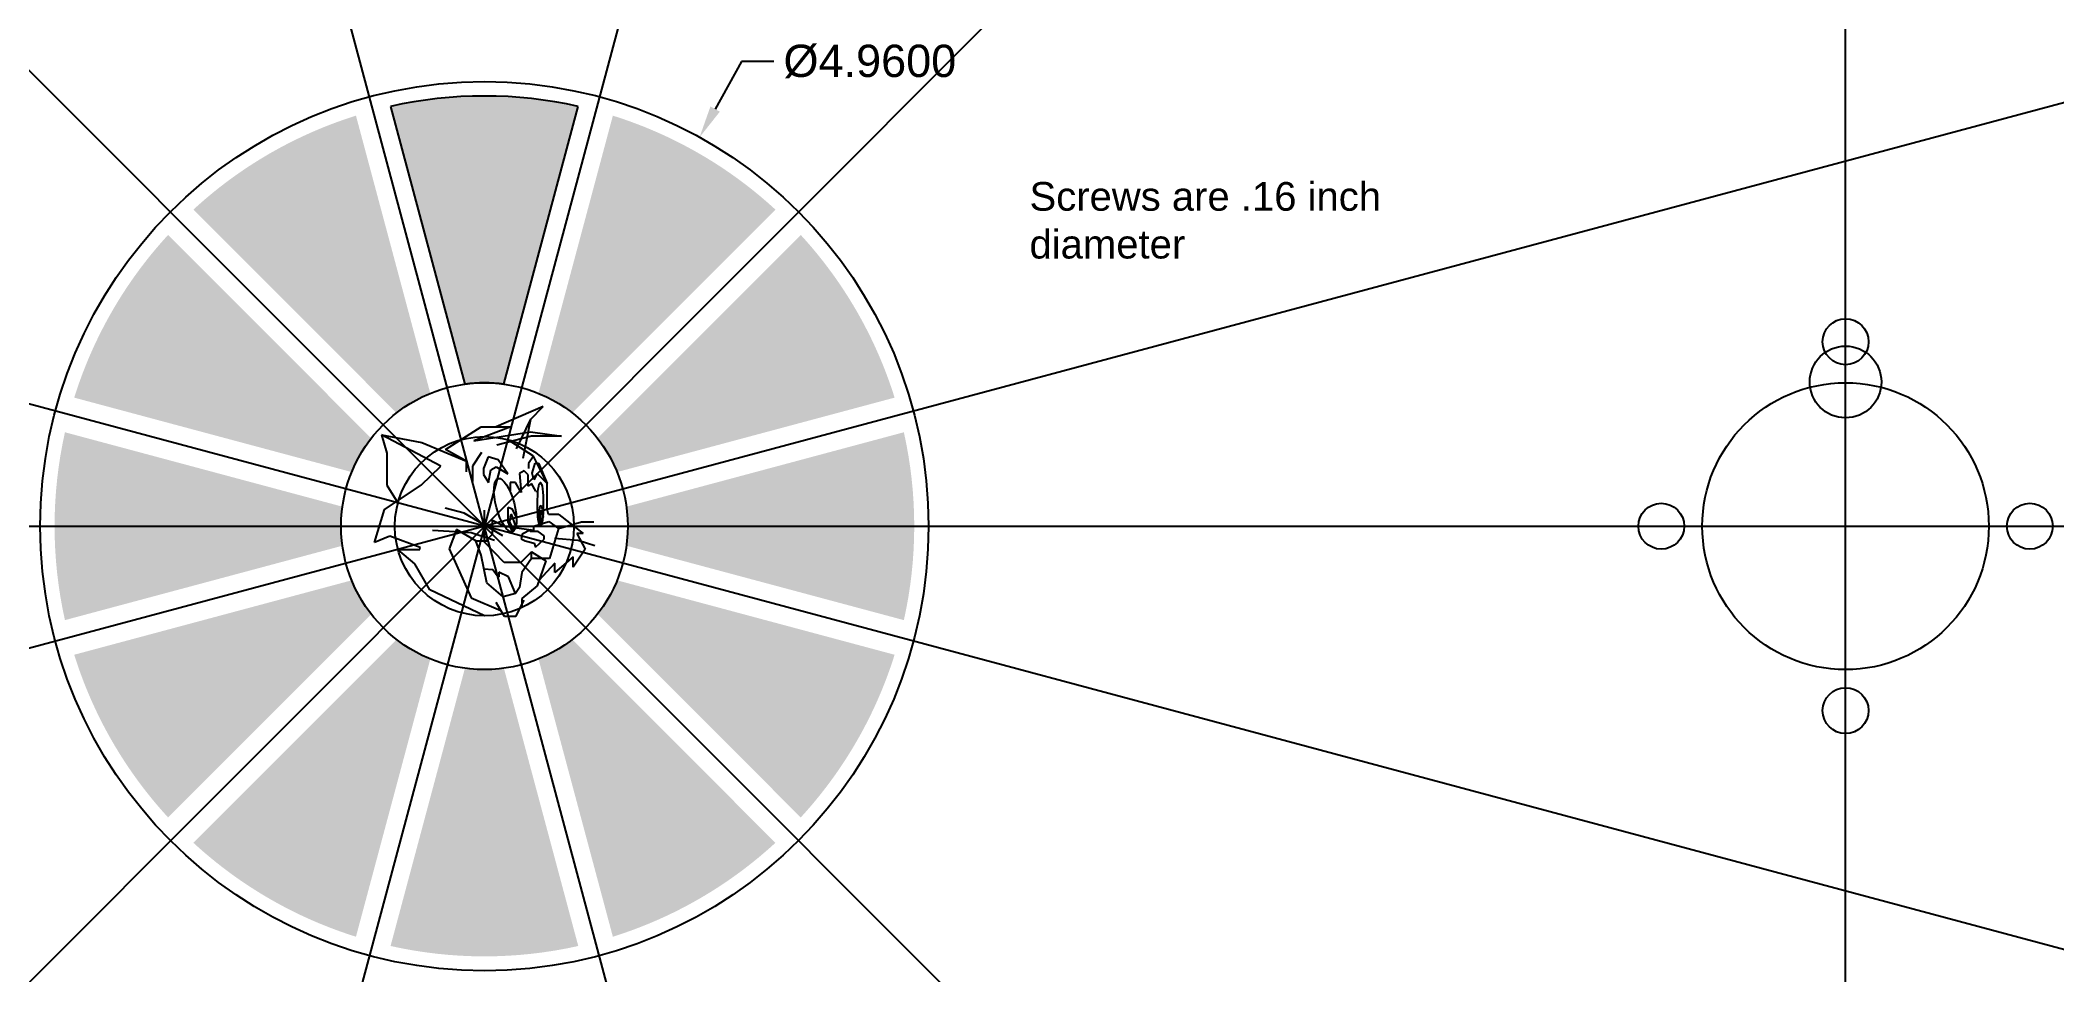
# Model space of a CAD drawing. Header units: inches. Extents: x -2.5 to 8.8, y -2.5 to 2.7.
import ezdxf

# ---------------------------------------------------------------- set-up
doc = ezdxf.new("R2010")
doc.units = ezdxf.units.IN
doc.header["$MEASUREMENT"] = 0
doc.styles.get("Standard").update_dxf_attribs({"font": 'arial.ttf'})
doc.dimstyles.get("Standard").update_dxf_attribs({"dimtxt": 0.18, "dimasz": 0.18, "dimexe": 0.18, "dimexo": 0.0625, "dimgap": 0.09, "dimtad": 0, "dimtih": 1, "dimtoh": 1, "dimdec": 4, "dimzin": 0, "dimdsep": 46, "dimtxsty": 'Standard', "dimcen": 0.09, "dimadec": 0, "dimazin": 0, "dimtfac": 1, "dimtdec": 4, "dimtofl": 0, "dimtmove": 0, "dimatfit": 3, "dimfxl": 1, "dimtolj": 1, "dimtzin": 0, "dimarcsym": 0})

# ---------------------------------------------------------------- blocks, each defined once
blk = doc.blocks.new('*D5')
at = {"color": 0, "lineweight": -2}
for p, q in [((1.435362431272249, 2.592755102325852), (1.288340216511781, 2.327182735953148)), ((1.615362431272249, 2.592755102325852), (1.435362431272249, 2.592755102325852))]:
    blk.add_line(p, q, dxfattribs=at)
at = {"color": 0}
for p, q in [((-0.09, 0), (0.09, 0)), ((0, -0.09), (0, 0.09))]:
    blk.add_line(p, q, dxfattribs=at)
blk.add_solid([(1.262093794677723, 2.34171288877095), (1.314586638345839, 2.312652583135346), (1.201159299604969, 2.1697042049488)], dxfattribs=at)
at = {"layer": 'Defpoints', "color": 0}
for p in [(1.201159299604969, 2.1697042049488), (-1.201159299604969, -2.1697042049488)]:
    blk.add_point(p, dxfattribs=at)
at = {"color": 0, "insert": (2.152302431272249, 2.592755102325852), "char_height": 0.18, "attachment_point": 5}
blk.add_mtext('\\A1;%%c4.9600', dxfattribs=at)

msp = doc.modelspace()

# ---------------------------------------------------------------- hatches: boundary and pattern name
h = msp.add_hatch(color=256)
h.set_gradient(color1=(0, 255, 0), color2=(0, 255, 0))
edge = h.paths.add_edge_path()
edge.add_line((-0.5240336850392759, 2.342090667959752), (-0.1088386657436371, 0.7925617608988875))
edge.add_arc((0, 0), 0.8, 82.18075578145817, 97.81924421854171, ccw=False)
edge.add_line((0.1088386657436374, 0.7925617608988873), (0.5240336850392769, 2.342090667959752))
edge.add_arc((0, 0), 2.4, 77.38801546326876, 102.6119845367312)
h = msp.add_hatch(color=256)
h.set_gradient(color1=(0, 255, 0), color2=(0, 255, 0))
edge = h.paths.add_edge_path()
edge.add_line((-1.624871817662662, 1.766293173899973), (-0.4905379298974364, 0.6319592861347465))
edge.add_arc((0, 0), 0.8, 112.18075578145829, 127.81924421854171, ccw=False)
edge.add_line((-0.3020238310014505, 0.7407979518783834), (-0.7172188502970887, 2.290326858939248))
edge.add_arc((0, 0), 2.4, 107.3880154632688, 132.6119845367312)
h = msp.add_hatch(color=256)
h.set_gradient(color1=(0, 255, 0), color2=(0, 255, 0))
edge = h.paths.add_edge_path()
edge.add_line((0.7172188502970911, 2.290326858939248), (0.3020238310014512, 0.7407979518783832))
edge.add_arc((0, 0), 0.8, 52.180755781458174, 67.81924421854171, ccw=False)
edge.add_line((0.4905379298974371, 0.6319592861347456), (1.624871817662664, 1.76629317389997))
edge.add_arc((0, 0), 2.4, 47.38801546326872, 72.61198453673119)
h = msp.add_hatch(color=256)
h.set_gradient(color1=(0, 255, 0), color2=(0, 255, 0))
edge = h.paths.add_edge_path()
edge.add_line((-2.290326858939248, 0.7172188502970901), (-0.7407979518783834, 0.3020238310014509))
edge.add_arc((0, 0), 0.8, 142.1807557814582, 157.8192442185417, ccw=False)
edge.add_line((-0.6319592861347458, 0.4905379298974369), (-1.766293173899971, 1.624871817662663))
edge.add_arc((0, 0), 2.4, 137.3880154632687, 162.6119845367312)
h = msp.add_hatch(color=256)
h.set_gradient(color1=(0, 255, 0), color2=(0, 255, 0))
edge = h.paths.add_edge_path()
edge.add_line((1.766293173899974, 1.624871817662661), (0.6319592861347467, 0.4905379298974362))
edge.add_arc((0, 0), 0.8, 22.180755781458174, 37.81924421854171, ccw=False)
edge.add_line((0.7407979518783835, 0.3020238310014499), (2.290326858939248, 0.7172188502970867))
edge.add_arc((0, 0), 2.4, 17.3880154632687, 42.61198453673117)
h = msp.add_hatch(color=256)
h.set_gradient(color1=(0, 255, 0), color2=(0, 255, 0))
edge = h.paths.add_edge_path()
edge.add_line((-2.342090667959752, -0.5240336850392757), (-0.7925617608988873, -0.108838665743637))
edge.add_arc((0, 0), 0.8, 172.1807557814583, 187.8192442185417, ccw=False)
edge.add_line((-0.7925617608988873, 0.1088386657436375), (-2.342090667959751, 0.524033685039277))
edge.add_arc((0, 0), 2.4, 167.3880154632687, 192.6119845367312)
h = msp.add_hatch(color=256)
h.set_gradient(color1=(0, 255, 0), color2=(0, 255, 0))
edge = h.paths.add_edge_path()
edge.add_line((2.342090667959752, 0.5240336850392755), (0.7925617608988873, 0.1088386657436369))
edge.add_arc((0, 0), 0.8, -7.819244218541826, 7.819244218541712, ccw=False)
edge.add_line((0.7925617608988873, -0.1088386657436376), (2.342090667959751, -0.5240336850392774))
edge.add_arc((0, 0), 2.4, 347.3880154632687, 372.6119845367312)
h = msp.add_hatch(color=256)
h.set_gradient(color1=(0, 255, 0), color2=(0, 255, 0))
edge = h.paths.add_edge_path()
edge.add_line((-1.766293173899973, -1.624871817662662), (-0.6319592861347463, -0.4905379298974364))
edge.add_arc((0, 0), 0.8, 202.1807557814583, 217.8192442185417, ccw=False)
edge.add_line((-0.7407979518783834, -0.3020238310014503), (-2.290326858939248, -0.717218850297088))
edge.add_arc((0, 0), 2.4, 197.3880154632688, 222.6119845367312)
h = msp.add_hatch(color=256)
h.set_gradient(color1=(0, 255, 0), color2=(0, 255, 0))
edge = h.paths.add_edge_path()
edge.add_line((2.290326858939248, -0.7172188502970911), (0.7407979518783832, -0.3020238310014512))
edge.add_arc((0, 0), 0.8, 322.1807557814582, 337.81924421854166, ccw=False)
edge.add_line((0.6319592861347456, -0.4905379298974371), (1.76629317389997, -1.624871817662664))
edge.add_arc((0, 0), 2.4, 317.3880154632687, 342.6119845367312)
h = msp.add_hatch(color=256)
h.set_gradient(color1=(0, 255, 0), color2=(0, 255, 0))
edge = h.paths.add_edge_path()
edge.add_line((-0.7172188502970906, -2.290326858939248), (-0.302023831001451, -0.7407979518783834))
edge.add_arc((0, 0), 0.8, 232.1807557814582, 247.8192442185417, ccw=False)
edge.add_line((-0.4905379298974371, -0.6319592861347457), (-1.624871817662664, -1.766293173899971))
edge.add_arc((0, 0), 2.4, 227.3880154632687, 252.6119845367312)
h = msp.add_hatch(color=256)
h.set_gradient(color1=(0, 255, 0), color2=(0, 255, 0))
edge = h.paths.add_edge_path()
edge.add_line((1.624871817662662, -1.766293173899973), (0.4905379298974364, -0.6319592861347463))
edge.add_arc((0, 0), 0.8, 292.18075578145823, 307.81924421854166, ccw=False)
edge.add_line((0.3020238310014502, -0.7407979518783834), (0.7172188502970878, -2.290326858939248))
edge.add_arc((0, 0), 2.4, 287.3880154632687, 312.6119845367311)
h = msp.add_hatch(color=256)
h.set_gradient(color1=(0, 255, 0), color2=(0, 255, 0))
edge = h.paths.add_edge_path()
edge.add_line((0.5240336850392756, -2.342090667959752), (0.108838665743637, -0.7925617608988873))
edge.add_arc((0, 0), 0.8, 262.18075578145823, 277.8192442185417, ccw=False)
edge.add_line((-0.1088386657436375, -0.7925617608988873), (-0.5240336850392773, -2.342090667959751))
edge.add_arc((0, 0), 2.4, 257.3880154632687, 282.6119845367312)

# ---------------------------------------------------------------- linework, layer by layer
for p, q in [((-0.5240336850392759, 2.342090667959752), (-0.1088386657436371, 0.7925617608988875)), ((0.1088386657436374, 0.7925617608988873), (0.5240336850392769, 2.342090667959752))]:
    msp.add_line(p, q)
at = {"color": 3}
for p, q in [((0.3282922624554947, 0.6669008290315643), (0.06511132477436155, 0.5546203943197727)), ((0.1788070966703302, 0.4322151336656477), (0.2590696010775886, 0.597678167653658)), ((0.2164710402296459, 0.3793605433079534), (0.2590696010775886, 0.597678167653658)), ((0.2590696010775886, 0.597678167653658), (0.3282922624554947, 0.6669008290315643)), ((-0.2429150263269206, 0.3355557786504619), (-0.5751838009408712, 0.5102098781270257)), ((-0.5751838009408712, 0.5102098781270257), (-0.5453648083473115, 0.4079733320919641)), ((-0.5751838009408712, 0.5102098781270257), (-0.3494114284467764, 0.4676113172790832)), ((-0.3494114284467764, 0.4676113172790832), (-0.09998218480268206, 0.3629090866698398)), ((-0.2177697433565054, 0.428155916802443), (-0.01808898938177572, 0.5546203943197727)), ((0.1483116389304988, 0.5546203943197727), (-0.05854356466223959, 0.4758462836285428)), ((-0.05854356466223959, 0.4758462836285428), (0.2567266802309501, 0.5269645566460736)), ((-0.01808898938177572, 0.5546203943197727), (0.1483116389304988, 0.5546203943197727)), ((0.2635424499666209, 0.5031093625712258), (0.06929301250000386, 0.451991089553695)), ((0.2741370517730213, 0.3905342193008821), (0.1294095225512606, 0.4829629131445341)), ((0.2567266802309501, 0.5269645566460736), (0.4305288084905551, 0.5031093625712258)), ((0.4305288084905551, 0.5031093625712258), (0.2635424499666209, 0.5031093625712258)), ((-0.5453648083473115, 0.4079733320919641), (-0.5453648083473115, 0.2290593765306059)), ((-0.09998218480268206, 0.3629090866698398), (-0.2177697433565054, 0.428155916802443)), ((-0.09998218480268206, 0.3029303129959369), (-0.09998218480268206, 0.3629090866698398)), ((-0.0154666400803643, 0.4119826287666695), (-0.06726649007146229, 0.3356460077271566)), ((0.0207779875891938, 0.3874284093477298), (-0.004906013821129179, 0.321543362251684)), ((0.07661277326380891, 0.3706779736453453), (0.0207779875891938, 0.3874284093477298)), ((0.1313308632249317, 0.2925092737008841), (0.07661277326380891, 0.3706779736453453)), ((0.2741370517730213, 0.3905342193008821), (0.2462589177693939, 0.3492775471984981)), ((0.2462589177693939, 0.3492775471984981), (0.2462589177693939, 0.322014468255815)), ((0.2664510445575003, 0.295859360841361), (0.2843181759733772, 0.3516941465159761)), ((0.3511533230675144, 0.2378609772218564), (0.2741370517730213, 0.3905342193008821)), ((0.2843181759733772, 0.3516941465159761), (0.302185307389254, 0.3516941465159761)), ((0.302185307389254, 0.3516941465159761), (0.3511533230675144, 0.2378609772218564)), ((-0.558144376601694, 0.09274398181719046), (-0.3536712845315708, 0.2290593765306059)), ((-0.5453648083473115, 0.2290593765306059), (-0.4829629131445341, 0.1294095225512605)), ((-0.3536712845315708, 0.2290593765306059), (-0.2429150263269206, 0.3355557786504619)), ((-0.06726649007146229, 0.3356460077271566), (-0.0672664900714623, 0.2484041551105705)), ((-0.004906013821129179, 0.321543362251684), (-0.004906013821129185, 0.2880424908469149)), ((-0.004906013821129185, 0.2880424908469149), (0.02301137901617839, 0.2444913580207151)), ((0.02301137901617839, 0.2444913580207151), (0.03641172757808603, 0.3148431879707301)), ((0.03641172757808603, 0.3148431879707301), (0.06544581612888589, 0.3315936236731147)), ((0.06544581612888589, 0.3315936236731147), (0.1313308632249317, 0.2925092737008841)), ((0.1744414246954176, 0.2439679069050161), (0.1437322925743793, 0.2439679069050161)), ((0.1437322925743793, 0.2439679069050161), (0.1437322925743793, 0.1979042087234587)), ((0.2051505568164559, 0.188133121230401), (0.1744414246954176, 0.2439679069050161)), ((0.2219009925188404, 0.3095737800726889), (0.1967753389652636, 0.2942192140121698)), ((0.1967753389652636, 0.2942192140121698), (0.2051505568164559, 0.188133121230401)), ((0.2442349067886865, 0.2872398658028429), (0.2219009925188404, 0.3095737800726889)), ((0.2442349067886865, 0.2230298622770355), (0.2442349067886865, 0.2872398658028429)), ((0.2637770817748017, 0.2383844283375546), (0.2442349067886865, 0.2230298622770355)), ((0.2875068656865132, 0.1951124694397279), (0.2637770817748017, 0.2383844283375546)), ((0.276501305978931, 0.2578917065826227), (0.2664510445575003, 0.295859360841361)), ((0.2945071501446855, 0.2945071501446854), (0.276501305978931, 0.2578917065826227)), ((0.3511533230675144, 0.2378609772218564), (0.2945071501446855, 0.2945071501446854)), ((0.3511533230675144, 0.09409124933544556), (0.3511533230675144, 0.2378609772218564)), ((0.2875068656865132, 0.1951124694397279), (0.2994533089068331, 0.193925093059627)), ((0.3091521566989913, 0.1140235787085528), (0.3041207724922804, 0.0783464906973298)), ((0.3205871208051525, 0.1099069916303347), (0.3091521566989913, 0.1140235787085528)), ((-0.6135225057040192, -0.09042982982896186), (-0.558144376601694, 0.09274398181719046)), ((-0.1138026172087077, 0.07241848372740428), (-0.2184928403486111, 0.1007720858277948)), ((0.1021209680173431, -0.05408220256664559), (-0.1138026172087077, 0.07241848372740428)), ((0.04499999999999999, -0.045), (0.045, 0.03439088522585254)), ((0.045, 0.03439088522585254), (0.1116943857318105, 0)), ((0.1116943857318105, 0), (0.2766211379194981, -0.02231631897492869)), ((0.1566635905716916, 0.09415155426821326), (0.1304910347867157, 0.1046205765822036)), ((0.1304910347867157, 0.1046205765822036), (0.1304910347867157, 0.02435807217494412)), ((0.1304910347867157, 0.02435807217494412), (0.1558576135211805, -0.03101702898086581)), ((0.1459485348206891, 0.06267232734259173), (0.1403280212632288, 0.02464018560377663)), ((0.1403280212632288, 0.02464018560377663), (0.1627101796466354, -0.02453985690228128)), ((0.1514290794146965, 0.0662341614309056), (0.1459485348206891, 0.06267232734259173)), ((0.176198312883016, 0), (0.1514290794146965, 0.0662341614309056)), ((0.1558576135211805, -0.03101702898086581), (0.176198312883016, 0)), ((0.1789839426444164, 0.04795860288970973), (0.1566635905716916, 0.09415155426821326)), ((0.176198312883016, 0), (0.176198312883016, 0)), ((0.2766211379194976, 0), (0.3595008979052552, 0.02566669996419391)), ((0.2766211379194981, -0.02231631897492869), (0.2766211379194976, 0)), ((0.3041207724922804, 0.0783464906973298), (0.31260840212384, 0)), ((0.3157386960241402, 0.0898729345163417), (0.3113476698073743, 0.06901555998670367)), ((0.3113476698073743, 0.06901555998670367), (0.3164765149492246, 0.01234265162396245)), ((0.31260840212384, 0), (0.329277693525835, 0.05318956966377514)), ((0.31260840212384, 0), (0.31260840212384, 0)), ((0.329277693525835, 0.05318956966377514), (0.3157386960241402, 0.0898729345163417)), ((0.3247037078833706, 0.0934406433174626), (0.3205871208051525, 0.1099069916303347)), ((0.3586525964953391, 0.06610357988295258), (0.3511533230675144, 0.09409124933544556)), ((0.4159050622749737, 0.06610357988295257), (0.3586525964953391, 0.06610357988295258)), ((0.3595008979052552, 0.02566669996419391), (0.4140270557906217, -0.01359213371327006)), ((0.4140270557906217, -0.01359213371327006), (0.5430049594465318, 0.02371636858358128)), ((0.4159050622749737, 0.06610357988295257), (0.5522204569883894, -0.04022242799351172)), ((0.5430049594465318, 0.02371636858358128), (0.6106173952243862, 0.02371636858358128)), ((-0.5283253840081346, -0.05635098115060799), (-0.6135225057040192, -0.09042982982896186)), ((-0.3586203246279353, -0.1181395895596963), (-0.5283253840081346, -0.05635098115060799)), ((-0.07454378353124391, -0.03663383204332843), (-0.2904673687572946, -0.02354755415084048)), ((-0.1552260325326048, -0.01795422634409938), (-0.1966659125254833, -0.1270065421148324)), ((-0.04835476307728637, -0.08120456949112453), (-0.1552260325326048, -0.01795422634409938)), ((0.05631899539363533, -0.08025475835162149), (-0.07454378353124391, -0.03663383204332843)), ((-0.01782011466148115, -0.161903283161467), (-0.04835476307728637, -0.08120456949112453)), ((-0.04835476307728637, -0.08120456949112453), (0.01901923788646684, -0.08120456949112453)), ((0, -0.09), (0.04499999999999999, -0.045)), ((0.1108616179479839, -0.2029043631748726), (0, -0.09)), ((0.2114803423667949, -0.04365230007811771), (0.2061202029420318, -0.07134635377272686)), ((0.2061202029420318, -0.07134635377272686), (0.2266674040702902, -0.08117327605145913)), ((0.2574520304897667, -0.01972253773451635), (0.2114803423667949, -0.04365230007811771)), ((0.2266674040702902, -0.08117327605145913), (0.2775887286055393, -0.09546698118416058)), ((0.2561481709064871, -0.0293585949454162), (0.2574520304897667, -0.01972253773451635)), ((0.3008159994461792, -0.02935859494541621), (0.2561481709064871, -0.0293585949454162)), ((0.2775887286055393, -0.09546698118416058), (0.28473558117189, -0.1169075388832129)), ((0.28473558117189, -0.1169075388832129), (0.3329768359947576, -0.07223971034352067)), ((0.3329768359947576, -0.05347922235684999), (0.3008159994461792, -0.02935859494541621)), ((0.3329768359947576, -0.07223971034352067), (0.3329768359947576, -0.05347922235684999)), ((0.4140270557906217, -0.01359213371327006), (0.3638629905360845, -0.1793516536847842)), ((0.3916941252223171, -0.0672906190527956), (0.5234642194144077, -0.07845757618771981)), ((0.5522204569883894, -0.04022242799351172), (0.5167784543629014, -0.04022242799351172)), ((0.5167784543629014, -0.04022242799351172), (0.5631256885654626, -0.1274642806100978)), ((0.5234642194144077, -0.07845757618771981), (0.6168478984552015, -0.108608360452012)), ((-0.3877501332099247, -0.2097058002032006), (-0.4829629131445342, -0.1294095225512603)), ((-0.4829629131445342, -0.1294095225512603), (-0.3608013709433512, -0.1294095225512603)), ((-0.304300218111323, -0.3545375790736375), (-0.3877501332099247, -0.2097058002032006)), ((-0.3608013709433512, -0.1294095225512603), (-0.3586203246279353, -0.1181395895596963)), ((-0.1966659125254833, -0.1270065421148324), (-0.07452731886226233, -0.399637331541665)), ((0.01271453375432408, -0.3167575715559079), (-0.01782011466148115, -0.161903283161467)), ((0.2029043631748725, -0.2029043631748726), (0.1108616179479839, -0.2029043631748726)), ((0.2635348600270101, -0.142273866322735), (0.2029043631748725, -0.2029043631748726)), ((0.2635348600270101, -0.1793516536847842), (0.2090087021416436, -0.2578693210397121)), ((0.2635348600270101, -0.1793516536847842), (0.2635348600270101, -0.142273866322735)), ((0.2635348600270101, -0.142273866322735), (0.3420525273819379, -0.1924379315772722)), ((0.3638629905360845, -0.1793516536847842), (0.2635348600270101, -0.1793516536847842)), ((0.3420525273819379, -0.1924379315772722), (0.2940695084428153, -0.3320248957638106)), ((0.3940945991208272, -0.206527209543879), (0.3037790261295815, -0.3037790261295815)), ((0.4949679912087549, -0.171085206918391), (0.3940945991208272, -0.2583270595349771)), ((0.3940945991208272, -0.2583270595349771), (0.3940945991208272, -0.206527209543879)), ((0.5631256885654626, -0.1274642806100978), (0.4949679912087549, -0.2283376726980257)), ((0.4949679912087549, -0.2283376726980257), (0.4949679912087549, -0.171085206918391)), ((0.0478228937426366, -0.2427589554086362), (-0.002552790453578535, -0.2393304273586874)), ((0.1055747453600276, -0.3940103136797697), (0.01271453375432408, -0.3167575715559079)), ((0.07614683481828805, -0.2841838563774059), (0.0478228937426366, -0.2427589554086362)), ((0.08097479773693927, -0.2828902076122658), (0.07614683481828803, -0.2841838563774058)), ((0.07614683481828803, -0.2841838563774058), (0.07614683481828805, -0.2841838563774059)), ((0.1350647463592226, -0.2828902076122658), (0.08097479773693927, -0.25671765182729)), ((0.08097479773693927, -0.25671765182729), (0.08097479773693927, -0.2828902076122658)), ((0.174111961095009, -0.3756458220721037), (0.1350647463592226, -0.2828902076122658)), ((0.2090087021416436, -0.2578693210397121), (0.1959224242491556, -0.3429301273408838)), ((0.2940695084428153, -0.3320248957638106), (0.2090087021416436, -0.4039994241724945)), ((-9.184850993605148e-17, -0.5), (-0.304300218111323, -0.3545375790736375)), ((-0.07452731886226233, -0.399637331541665), (0.0912322011092519, -0.4694308136349341)), ((0.0912322011092519, -0.4694308136349341), (0.065059645324276, -0.4258098873266409)), ((0.174111961095009, -0.3756458220721037), (0.1055747453600276, -0.3940103136797697)), ((0.1959224242491556, -0.3429301273408838), (0.174111961095009, -0.3756458220721037)), ((0.1762930074104236, -0.5043275546815689), (0.2220949800341315, -0.4127236094341531)), ((0.2090087021416436, -0.4039994241724945), (0.2090087021416436, -0.445439304165373)), ((0.1130426642633985, -0.5043275546815689), (0.0912322011092519, -0.4694308136349341)), ((0.1762930074104236, -0.5043275546815689), (0.1130426642633985, -0.5043275546815689))]:
    msp.add_line(p, q, dxfattribs=at)
at = {"color": 7}
for direction in [(-0.7071067811865477, -0.7071067811865475), (-0.2588190451025207, 0.9659258262890683), (-0.2588190451025212, -0.9659258262890682), (-0.7071067811865475, 0.7071067811865476), (-0.9659258262890683, -0.2588190451025206), (-0.9659258262890682, 0.258819045102521)]:
    msp.add_xline((0, 0), direction, dxfattribs=at)
for direction in [(0, 1), (1, 0)]:
    msp.add_xline((7.600000000000001, 0), direction)
at = {"color": 1}
for centre, radius in [((0, 0), 2.48), ((7.600000000000001, 1.02889672579348), 0.128), ((6.571103274206521, 0), 0.128), ((8.62889672579348, 0), 0.128), ((7.600000000000001, -1.02889672579348), 0.128)]:
    msp.add_circle(centre, radius, dxfattribs=at)
for centre, radius in [((7.600000000000001, 0.8044661548635891), 0.2), ((0, 0), 0.8), ((7.600000000000001, 0), 0.8)]:
    msp.add_circle(centre, radius)
at = {"color": 7}
msp.add_circle((0, 0), 0.5, dxfattribs=at)
for radius, start, end in [(2.4, 77.38801546326876, 102.6119845367312), (0.8, 82.18075578145827, 97.81924421854171)]:
    msp.add_arc((0, 0), radius, start, end)
at = {"color": 3}
for centre, major_axis, ratio in [((0.1163142337365205, 0.1172706452116097), (0.03954337978466006, -0.1482876741924755), 0.3309347345561107), ((0.31260840212384, 0.121632737842439), (0, -0.121632737842439), 0.134485564131588)]:
    msp.add_ellipse(centre, major_axis=major_axis, ratio=ratio, dxfattribs=at)

# ---------------------------------------------------------------- texts
at = {"insert": (3.043603385681124, 1.920063894756222), "char_height": 0.16, "width": 2.35674566037736, "attachment_point": 1}
msp.add_mtext('{Screws are .16 inch diameter}', dxfattribs=at)

# ---------------------------------------------------------------- dimensions: what is measured, and where the dimension line sits
dim = msp.add_diameter_dim_2p(p1=(-1.201159299604969, -2.1697042049488), p2=(1.201159299604969, 2.1697042049488), dimstyle='Standard')
dim.commit()
dim.dimension.update_dxf_attribs({"geometry": '*D5', "text_midpoint": (2.152302431272249, 2.592755102325852), "dimtype": 163})

doc.saveas('drawing.dxf')
